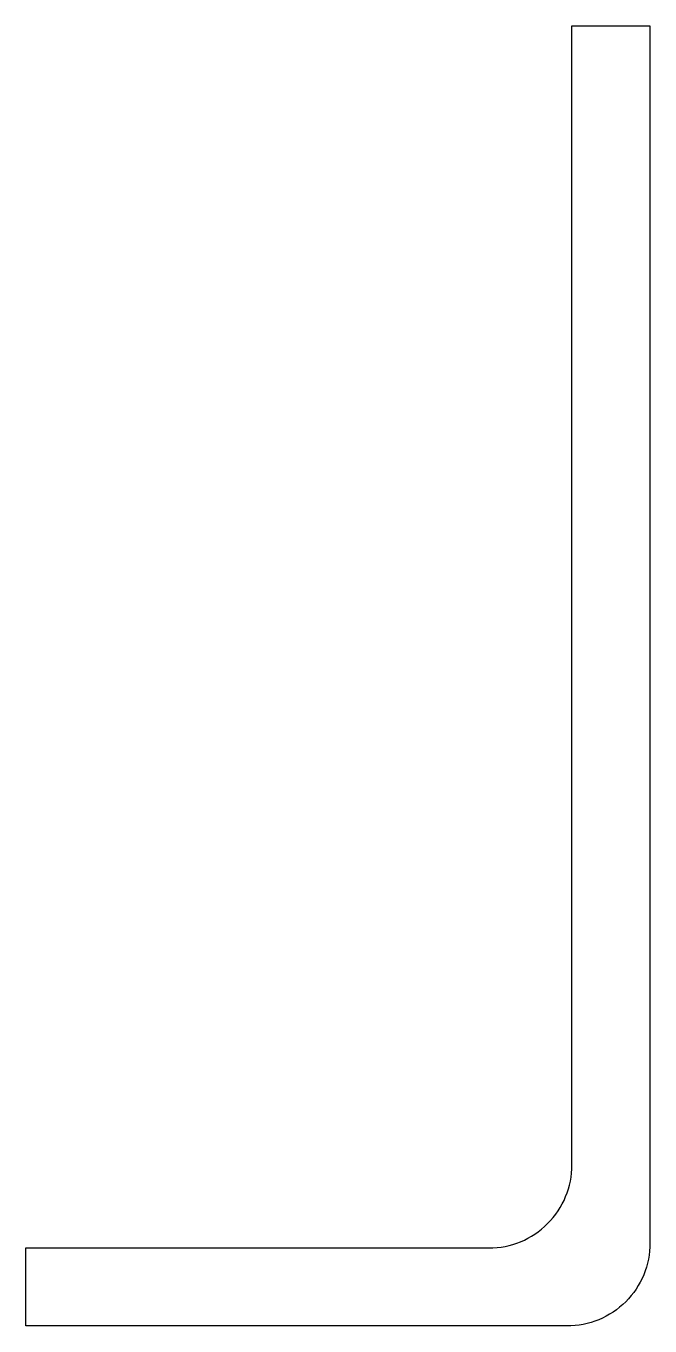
# Model space of a CAD drawing. Extents: x 458.6 to 470.6, y 255.3 to 280.3.
import ezdxf

# ---------------------------------------------------------------- set-up
doc = ezdxf.new("R2010")
doc.units = 0
doc.header["$LTSCALE"] = 0.1
doc.layers.get('0').update_dxf_attribs({"linetype": 'CONTINUOUS'})

msp = doc.modelspace()

# ---------------------------------------------------------------- linework, layer by layer
at = {"color": 7}
msp.add_lwpolyline([(458.601, 255.294), (458.601, 256.794), (467.501, 256.794, 0.414717), (469.101, 258.394), (469.101, 280.294), (470.601, 280.294), (470.601, 256.894, -0.417302), (469.001, 255.294)], format="xyb", close=True, dxfattribs=at)

doc.saveas('drawing.dxf')
